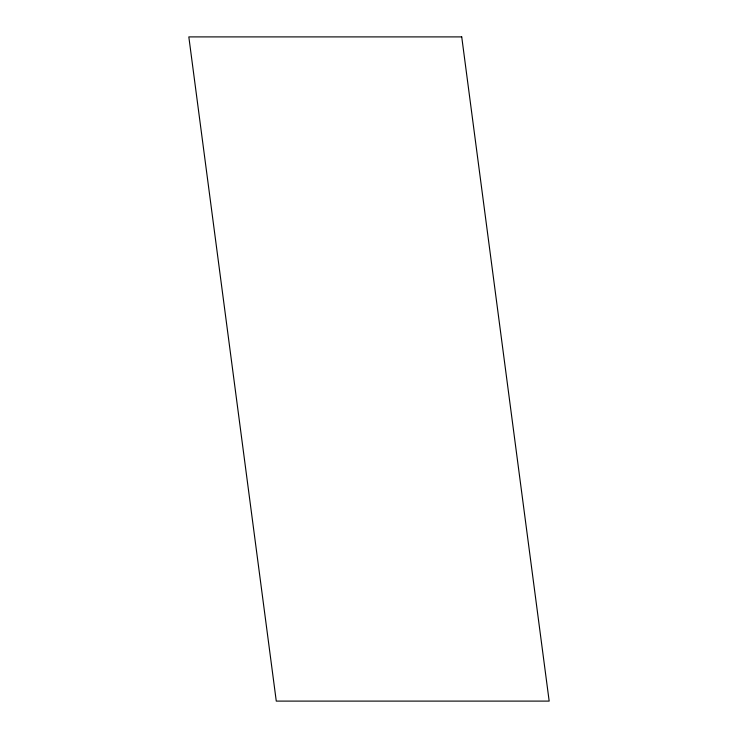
<?xml version="1.0" encoding="UTF-8"?>
<svg xmlns="http://www.w3.org/2000/svg" width="738" height="738" viewBox="0 0 738 738"><rect width="100%" height="100%" fill="white"/><g stroke="black" fill="none" stroke-linecap="round" stroke-linejoin="round"><path stroke-width="1.11" d="M461.73 36.9L188.827 36.9L276.27 701.1L549.173 701.1L461.73 36.9"/></g></svg>
